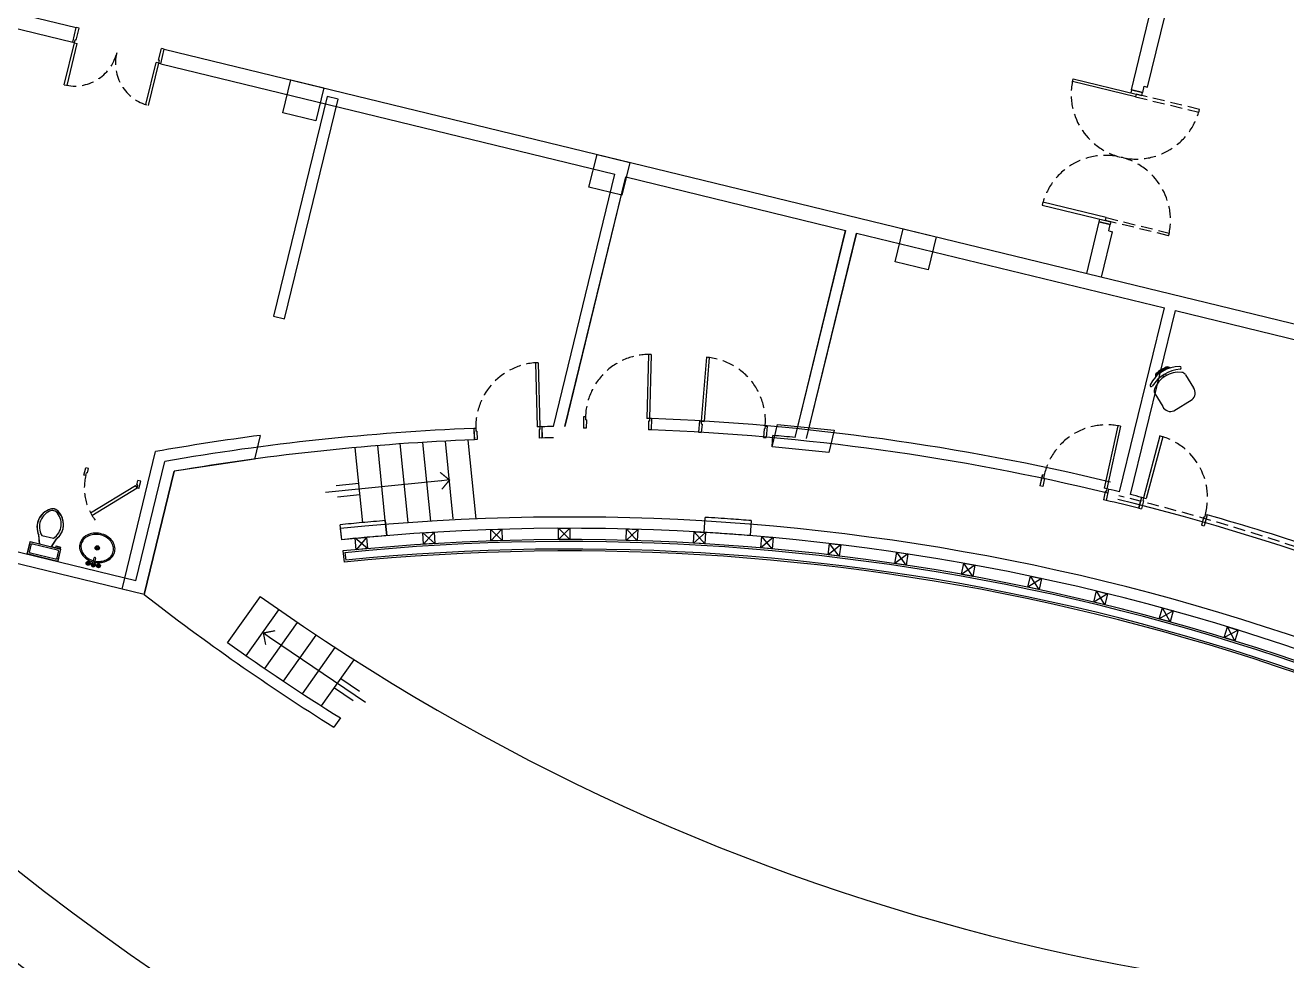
# Model space of a CAD drawing. Header units: feet. Extents: x 50754 to 76410, y 49660 to 67674.
# Drawn here: x 66455 to 67124, y 59270 to 59767 of the extents above; entities that cross this region are included whole.
import ezdxf

# ---------------------------------------------------------------- set-up
doc = ezdxf.new("R2010")
doc.units = ezdxf.units.FT
doc.linetypes.add('Amconstr', pattern=[9999, 9999, 0])
doc.linetypes.add('HIDDEN', pattern=[9.525, 6.35, -3.175])
for name, color, linetype in [('06--LINE-1', 9, 'Continuous'), ('COL', 6, 'Continuous'), ('E--CONCRETE-1', 6, 'Continuous'), ('F--BLOCKWALL-3', 253, 'Continuous'), ('H--CLADDING-1', 1, 'Continuous'), ('L--DOORS-1', 1, 'Continuous'), ('M--STAIR', 2, 'Continuous'), ('M--STAIR IDD', 1, 'HIDDEN'), ('WALL', 4, 'Continuous')]:
    doc.layers.add(name, color=color, linetype=linetype)
doc.layers.add('F--BLOCKWALL-2', color=3, linetype='Continuous', plot=False)

# ---------------------------------------------------------------- blocks, each defined once
blk = doc.blocks.new('A$C2b783d29')
at = {"color": 253}
for p, q in [((1779.61, 1598.46), (1773.05, 1598.46)), ((1773.05, 1598.46), (1773.05, 1581.5)), ((1779.53, 1598.38), (1773.13, 1598.38)), ((1773.13, 1598.38), (1773.13, 1581.58)), ((1773.93, 1596.78), (1773.93, 1583.18)), ((1777.93, 1597.58), (1774.73, 1597.58)), ((1778.73, 1583.18), (1778.73, 1596.78)), ((1779.53, 1581.58), (1779.53, 1598.38)), ((1779.53, 1593.18), (1784.33, 1594.78)), ((1779.61, 1593.29), (1779.61, 1598.46)), ((1784.29, 1594.85), (1779.61, 1593.29)), ((1785.01, 1595.37), (1784.29, 1594.85)), ((1784.33, 1593.18), (1784.33, 1586.78)), ((1785.9, 1595.89), (1785.01, 1595.37)), ((1786.94, 1596.35), (1785.9, 1595.89)), ((1788.25, 1596.74), (1786.94, 1596.35)), ((1789.34, 1596.92), (1788.25, 1596.74)), ((1790.39, 1596.96), (1789.34, 1596.92)), ((1790.97, 1596.96), (1790.39, 1596.96)), ((1791.95, 1596.85), (1790.97, 1596.96)), ((1792.89, 1596.66), (1791.95, 1596.85)), ((1793.89, 1596.33), (1792.89, 1596.66)), ((1794.65, 1596), (1793.89, 1596.33)), ((1795.36, 1595.63), (1794.65, 1596)), ((1795.91, 1595.28), (1795.36, 1595.63)), ((1796.54, 1594.81), (1795.91, 1595.28)), ((1797.09, 1594.34), (1796.54, 1594.81)), ((1797.71, 1593.7), (1797.09, 1594.34)), ((1798.08, 1593.27), (1797.71, 1593.7)), ((1798.47, 1592.73), (1798.08, 1593.27)), ((1798.86, 1592.12), (1798.47, 1592.73)), ((1779.53, 1586.78), (1784.33, 1585.18)), ((1779.61, 1586.67), (1784.29, 1585.11)), ((1779.61, 1581.5), (1779.61, 1586.67)), ((1797.16, 1585.68), (1798.01, 1586.61)), ((1798.01, 1586.61), (1798.82, 1587.76)), ((1798.82, 1587.76), (1799.49, 1589.12)), ((1799.22, 1591.46), (1798.86, 1592.12)), ((1799.49, 1590.84), (1799.22, 1591.46)), ((1799.61, 1589.98), (1799.49, 1590.84)), ((1799.49, 1589.12), (1799.61, 1589.98)), ((1773.05, 1581.5), (1779.61, 1581.5)), ((1773.13, 1581.58), (1779.53, 1581.58)), ((1774.73, 1582.38), (1777.93, 1582.38)), ((1779.53, 1584.38), (1780.73, 1584.38)), ((1779.93, 1583.58), (1779.53, 1583.58)), ((1779.93, 1581.98), (1779.93, 1583.58)), ((1780.73, 1581.98), (1779.93, 1581.98)), ((1780.73, 1584.38), (1780.73, 1581.98)), ((1784.29, 1585.11), (1785.69, 1584.18)), ((1785.69, 1584.18), (1787.05, 1583.56)), ((1787.05, 1583.56), (1788.21, 1583.23)), ((1788.21, 1583.23), (1790.39, 1582.98)), ((1790.39, 1582.98), (1792.89, 1583.3)), ((1792.89, 1583.3), (1794.44, 1583.85)), ((1794.44, 1583.85), (1795.81, 1584.61)), ((1795.81, 1584.61), (1797.16, 1585.68)), ((1775.43, 1565.83), (1775.22, 1565.83)), ((1775.71, 1566.11), (1775.71, 1566.32)), ((1775.9, 1566.11), (1775.9, 1566.32)), ((1776.18, 1565.83), (1776.39, 1565.83)), ((1775.43, 1565.64), (1775.22, 1565.64)), ((1775.43, 1560.21), (1775.22, 1560.21)), ((1775.43, 1560.02), (1775.22, 1560.02)), ((1775.71, 1565.36), (1775.71, 1565.15)), ((1775.71, 1560.49), (1775.71, 1560.7)), ((1775.71, 1559.75), (1775.71, 1559.54)), ((1775.9, 1565.36), (1775.9, 1565.15)), ((1775.9, 1560.49), (1775.9, 1560.7)), ((1775.9, 1559.74), (1775.9, 1559.54)), ((1776.18, 1565.64), (1776.39, 1565.64)), ((1776.18, 1560.21), (1776.39, 1560.21)), ((1776.18, 1560.02), (1776.39, 1560.02)), ((1776.47, 1563.31), (1779.29, 1563.31)), ((1779.29, 1562.54), (1776.47, 1562.54)), ((1784.1, 1562.98), (1785.65, 1562.98)), ((1784.88, 1563.75), (1784.88, 1562.2)), ((1761.84, 1466.69), (1759.95, 1461.58)), ((1864.08, 1389.99), (1862.27, 1395.13)), ((1893.74, 1383.86), (1887.95, 1382.29)), ((1888.34, 1380.85), (1887.95, 1382.29)), ((1892.69, 1382.02), (1888.34, 1380.85)), ((1894, 1382.9), (1892.56, 1382.51)), ((1892.69, 1382.02), (1892.56, 1382.51)), ((1894, 1382.9), (1893.74, 1383.86)), ((1935.29, 1360.41), (1902.5, 1351.53)), ((1935.71, 1358.97), (1902.89, 1350.08)), ((1901.32, 1350.17), (1896.97, 1348.99)), ((1897.36, 1347.55), (1896.97, 1348.99)), ((1903.16, 1349.12), (1897.36, 1347.55)), ((1901.45, 1349.69), (1901.32, 1350.17)), ((1902.89, 1350.08), (1901.45, 1349.69)), ((1902.89, 1350.08), (1902.5, 1351.53)), ((1903.16, 1349.12), (1902.89, 1350.08)), ((1913.49, 1328.8), (1907.63, 1327.52)), ((1907.95, 1326.06), (1907.63, 1327.52)), ((1912.34, 1327.01), (1907.95, 1326.06)), ((1913.7, 1327.82), (1912.24, 1327.5)), ((1912.34, 1327.01), (1912.24, 1327.5)), ((1913.7, 1327.82), (1913.49, 1328.8)), ((1953.8, 1303.28), (1920.61, 1296.06)), ((1954.15, 1301.82), (1920.93, 1294.6)), ((1919.35, 1294.77), (1914.96, 1293.81)), ((1915.28, 1292.35), (1914.96, 1293.81)), ((1921.14, 1293.62), (1915.28, 1292.35)), ((1919.46, 1294.28), (1919.35, 1294.77)), ((1920.93, 1294.6), (1919.46, 1294.28)), ((1920.93, 1294.6), (1920.61, 1296.06)), ((1921.14, 1293.62), (1920.93, 1294.6)), ((1959.6, 1273.04), (1926.03, 1267.62)), ((1959.8, 1271.55), (1926.27, 1266.14)), ((1925.87, 1268.61), (1919.95, 1267.66)), ((1919.95, 1267.66), (1920.19, 1266.18)), ((1924.63, 1266.89), (1920.19, 1266.18)), ((1926.03, 1267.62), (1924.55, 1267.39)), ((1924.55, 1267.39), (1924.63, 1266.89)), ((1925.87, 1268.61), (1926.03, 1267.62)), ((1926.03, 1267.62), (1926.27, 1266.14)), ((1929.89, 1234.31), (1925.44, 1233.6)), ((1925.44, 1233.6), (1925.68, 1232.12)), ((1931.61, 1233.07), (1925.68, 1232.12)), ((1929.89, 1234.31), (1929.97, 1233.82)), ((1931.45, 1234.06), (1929.97, 1233.82)), ((1931.45, 1234.06), (1931.61, 1233.07)), ((2080.23, 1119.05), (2080.23, 1084.55)), ((2081.73, 1084.55), (2081.73, 1119.02)), ((2147.73, 1084.55), (2147.73, 1119.02)), ((2149.23, 1119.05), (2149.23, 1084.55)), ((1941.17, 1085.14), (1935.17, 1085.01)), ((1935.21, 1083.51), (1935.17, 1085.01)), ((1941.2, 1084.14), (1939.7, 1084.11)), ((1939.71, 1083.61), (1939.7, 1084.11)), ((1941.2, 1084.14), (1941.17, 1085.14)), ((2078.73, 1081.55), (2078.73, 1087.55)), ((2078.73, 1087.55), (2080.23, 1087.55)), ((2080.23, 1087.55), (2080.23, 1081.55)), ((2080.23, 1084.55), (2081.73, 1084.55)), ((2149.23, 1084.55), (2147.73, 1084.55)), ((2150.73, 1087.55), (2149.23, 1087.55)), ((2149.23, 1087.55), (2149.23, 1081.55)), ((2150.73, 1081.55), (2150.73, 1087.55)), ((1939.71, 1083.61), (1935.21, 1083.51)), ((2080.23, 1081.55), (2078.73, 1081.55)), ((2149.23, 1081.55), (2150.73, 1081.55)), ((1940.45, 1050.62), (1935.95, 1050.52)), ((1935.98, 1049.02), (1935.95, 1050.52)), ((1940.46, 1050.12), (1940.45, 1050.62)), ((1975.88, 1052.41), (1941.92, 1051.65)), ((1941.96, 1050.15), (1941.92, 1051.65)), ((1975.95, 1050.91), (1941.96, 1050.15)), ((1941.98, 1049.15), (1935.98, 1049.02)), ((1941.96, 1050.15), (1940.46, 1050.12)), ((1941.98, 1049.15), (1941.96, 1050.15)), ((1935.98, 1031.29), (1935.95, 1029.79)), ((1941.98, 1031.15), (1935.98, 1031.29)), ((1941.98, 1031.15), (1941.96, 1030.15)), ((1940.45, 1029.69), (1935.95, 1029.79)), ((1940.46, 1030.19), (1940.45, 1029.69)), ((1941.96, 1030.15), (1940.46, 1030.19)), ((1941.96, 1030.15), (1941.92, 1028.65)), ((1975.88, 1027.89), (1941.92, 1028.65)), ((1975.95, 1029.39), (1941.96, 1030.15)), ((1935.21, 996.8), (1935.17, 995.3)), ((1941.17, 995.16), (1935.17, 995.3)), ((1939.71, 996.69), (1935.21, 996.8)), ((1939.71, 996.69), (1939.7, 996.19)), ((1941.2, 996.16), (1939.7, 996.19)), ((1941.2, 996.16), (1941.17, 995.16))]:
    blk.add_line(p, q, dxfattribs=at)
at = {"color": 253, "linetype": 'ByBlock'}
for p, q in [((1779.61, 1598.46), (1773.05, 1598.46)), ((1773.05, 1598.46), (1773.05, 1581.5)), ((1779.61, 1593.29), (1779.61, 1598.46)), ((1784.29, 1594.85), (1779.61, 1593.29)), ((1785.01, 1595.37), (1784.29, 1594.85)), ((1785.9, 1595.89), (1785.01, 1595.37)), ((1786.94, 1596.35), (1785.9, 1595.89)), ((1788.25, 1596.74), (1786.94, 1596.35)), ((1789.34, 1596.92), (1788.25, 1596.74)), ((1790.39, 1596.96), (1789.34, 1596.92)), ((1790.97, 1596.96), (1790.39, 1596.96)), ((1791.95, 1596.85), (1790.97, 1596.96)), ((1792.89, 1596.66), (1791.95, 1596.85)), ((1793.89, 1596.33), (1792.89, 1596.66)), ((1794.65, 1596), (1793.89, 1596.33)), ((1795.36, 1595.63), (1794.65, 1596)), ((1795.91, 1595.28), (1795.36, 1595.63)), ((1796.54, 1594.81), (1795.91, 1595.28)), ((1797.09, 1594.34), (1796.54, 1594.81)), ((1797.71, 1593.7), (1797.09, 1594.34)), ((1798.08, 1593.27), (1797.71, 1593.7)), ((1798.47, 1592.73), (1798.08, 1593.27)), ((1798.86, 1592.12), (1798.47, 1592.73)), ((1779.61, 1586.67), (1784.29, 1585.11)), ((1779.61, 1581.5), (1779.61, 1586.67)), ((1797.16, 1585.68), (1798.01, 1586.61)), ((1798.01, 1586.61), (1798.82, 1587.76)), ((1798.82, 1587.76), (1799.49, 1589.12)), ((1799.22, 1591.46), (1798.86, 1592.12)), ((1799.49, 1590.84), (1799.22, 1591.46)), ((1799.61, 1589.98), (1799.49, 1590.84)), ((1799.49, 1589.12), (1799.61, 1589.98)), ((1773.05, 1581.5), (1779.61, 1581.5)), ((1784.29, 1585.11), (1785.69, 1584.18)), ((1785.69, 1584.18), (1787.05, 1583.56)), ((1787.05, 1583.56), (1788.21, 1583.23)), ((1788.21, 1583.23), (1790.39, 1582.98)), ((1790.39, 1582.98), (1792.89, 1583.3)), ((1792.89, 1583.3), (1794.44, 1583.85)), ((1794.44, 1583.85), (1795.81, 1584.61)), ((1795.81, 1584.61), (1797.16, 1585.68))]:
    blk.add_line(p, q, dxfattribs=at)
at = {"color": 253, "linetype": 'HIDDEN'}
for p, q in [((2080.23, 1050.05), (2080.23, 1084.55)), ((2080.23, 1084.55), (2081.73, 1084.55)), ((2081.73, 1084.55), (2081.73, 1050.08)), ((2149.23, 1084.55), (2147.73, 1084.55)), ((2147.73, 1084.55), (2147.73, 1050.08)), ((2149.23, 1050.05), (2149.23, 1084.55))]:
    blk.add_line(p, q, dxfattribs=at)
at = {"color": 253, "linetype": 'Continuous'}
for p, q in [((1997.23, 1037.41), (1991.43, 1031.6)), ((2006, 1039.02), (2007.4, 1039.33)), ((2006.63, 1038.64), (2007.31, 1038.78)), ((2006.83, 1034.64), (2007.65, 1035.47)), ((2007.9, 1033.56), (2008.74, 1034.39)), ((2011.95, 1033.32), (2012.09, 1033.95)), ((2012.32, 1032.62), (2012.63, 1034.03)), ((1990.69, 1025.4), (1998.68, 1017.42)), ((2010.69, 1023.96), (2004.88, 1018.16))]:
    blk.add_line(p, q, dxfattribs=at)
at = {"color": 253, "linetype": 'ByBlock', "const_width": 0.675}
for points in [[(1764.49, 1460.9), (1761.84, 1466.69), (1756.06, 1464.03)], [(1858.34, 1392.74), (1864.08, 1389.99), (1866.83, 1395.74)]]:
    blk.add_lwpolyline(points, dxfattribs=at)
at = {"color": 253}
for centre, radius in [((1775.8, 1565.74), 1.07), ((1775.03, 1565.74), 0.217), ((1775.8, 1565.74), 0.387), ((1775.8, 1566.51), 0.217), ((1776.58, 1565.74), 0.217), ((1775.8, 1560.12), 1.07), ((1775.03, 1560.12), 0.217), ((1775.8, 1562.93), 0.387), ((1775.8, 1560.12), 0.387), ((1775.8, 1564.96), 0.217), ((1775.8, 1560.89), 0.217), ((1775.8, 1559.34), 0.217), ((1776.58, 1560.12), 0.217), ((1784.88, 1562.98), 1.16), ((1784.88, 1562.98), 0.775)]:
    blk.add_circle(centre, radius, dxfattribs=at)
at = {"color": 253, "linetype": 'HIDDEN'}
for centre, radius, start, end in [((2042.5, 1638.09), 23, 180, 270), ((2042.5, 1592.09), 23, 90, 180), ((1820.76, 1549.98), 28, 90, 141.15064), ((1902.89, 1350.08), 34, 15.15853, 105.15853), ((1920.93, 1294.6), 34, 12.26336, 102.26336), ((1926.03, 1267.62), 34, 279.16657, 9.16657), ((2080.23, 1084.55), 34.5, 270, 90), ((2149.23, 1084.55), 34.5, 90, 270), ((1941.96, 1050.15), 34, 1.28506, 91.28506), ((1941.96, 1030.15), 34, 268.71494, 358.71494)]:
    blk.add_arc(centre, radius, start, end, dxfattribs=at)
at = {"color": 253}
for centre, radius, start, end in [((1774.63, 1596.88), 0.707, 81.8699, 188.1301), ((1778.03, 1596.88), 0.707, 351.8699, 98.1301), ((1790.39, 1587.16), 9.74, 22.02843, 128.53071), ((1790.58, 1586.62), 9.06, 31.05301, 133.63209), ((1790.39, 1592.79), 9.74, 231.46911, 337.97143), ((1790.58, 1593.34), 9.06, 226.36773, 328.94682), ((1795.43, 1589.98), 3.2, 335.73182, 24.26817), ((1796.33, 1589.98), 3.2, 344.86053, 15.13947), ((1774.63, 1583.08), 0.707, 171.8699, 278.1301), ((1778.03, 1583.08), 0.707, 261.8699, 8.1301), ((1775.8, 1565.74), 0.775, 105.7907, 164.7593), ((1775.8, 1565.74), 0.775, 16.0953, 73.7658), ((1775.8, 1562.93), 1.16, 19.6397, 340.3486), ((1775.8, 1562.93), 0.775, 30.2446, 329.6569), ((1775.8, 1565.74), 0.775, 195.92113, 253.55875), ((1775.8, 1560.12), 0.775, 105.9116, 163.88), ((1775.8, 1560.12), 0.775, 196.09531, 253.76578), ((1775.8, 1560.12), 0.775, 285.7907, 344.7593), ((1775.8, 1565.74), 0.775, 285.9116, 343.88), ((1775.8, 1560.12), 0.775, 15.9211, 73.5587), ((1779.29, 1562.93), 0.387, 270, 90)]:
    blk.add_arc(centre, radius, start, end, dxfattribs=at)
at = {"color": 253, "linetype": 'Continuous'}
for centre, radius, start, end in [((1784.78, 1566.06), 6.4, 91.84553, 118.68198), ((1784.78, 1566.06), 6.4, 65.00908, 91.84553), ((1788.66, 1563.1), 11.55, 163.11269, 181.84553), ((1786.79, 1563.67), 9.59, 142.53804, 163.11269), ((1788.54, 1563.03), 10.76, 162.24198, 180.80743), ((1786.74, 1563.61), 8.86, 141.77049, 162.24198), ((1785.58, 1564.6), 8.07, 118.68198, 142.53804), ((1785.58, 1564.52), 7.39, 117.86707, 141.77049), ((1784.83, 1565.93), 5.79, 90.80743, 117.86707), ((1784.83, 1565.93), 5.79, 63.74778, 90.80743), ((1784.13, 1564.5), 7.39, 39.84437, 63.74778), ((1784.07, 1564.55), 8.07, 41.15302, 65.00908), ((1783, 1563.55), 8.86, 19.37287, 39.84437), ((1782.92, 1563.54), 9.59, 20.57837, 41.15302), ((1781.21, 1562.93), 10.76, 0.80743, 19.37287), ((1781.09, 1562.86), 11.55, 1.84553, 20.57837), ((1788.66, 1563.1), 11.55, 181.84553, 200.57837), ((1788.54, 1563.03), 10.76, 180.80743, 199.37287), ((1786.83, 1562.41), 9.59, 200.57837, 221.15302), ((1786.75, 1562.4), 8.86, 199.37287, 219.84437), ((1783.02, 1562.35), 8.86, 321.77049, 342.24198), ((1782.96, 1562.29), 9.59, 322.53804, 343.11269), ((1781.21, 1562.93), 10.76, 342.24198, 0.80743), ((1781.09, 1562.86), 11.55, 343.11269, 1.84553), ((1785.68, 1561.41), 8.07, 221.15302, 245.00908), ((1785.63, 1561.46), 7.39, 219.84437, 243.74778), ((1784.98, 1559.9), 6.4, 245.00908, 271.84553), ((1784.92, 1560.03), 5.79, 243.74778, 270.80743), ((1784.92, 1560.03), 5.79, 270.80743, 297.86707), ((1784.98, 1559.9), 6.4, 271.84553, 298.68198), ((1784.17, 1561.44), 7.39, 297.86707, 321.77049), ((1784.17, 1561.36), 8.07, 298.68198, 322.53804), ((1999.22, 1035.24), 2.94, 85.33561, 131.28661), ((1997.34, 1024.06), 14.26, 8.55331, 81.46701), ((2000.93, 1040.22, 121.59), 0.7, 78.58154, 245.17669), ((1994.69, 1021.41), 19.12, 18.1412, 71.87911), ((1997.34, 1024.06), 17.25, 12.50453, 77.51578), ((1997.29, 1024.12), 17.77, 33.56388, 55.64675), ((1997.29, 1024.12), 18.27, 32.85798, 56.36537), ((1994.09, 1028.14), 4.37, 127.63525, 218.85025), ((2008.51, 1025.95), 2.94, 318.73371, 4.6847), ((2013.5, 1027.66, 121.59), 0.7, 204.84363, 11.43877), ((2001.42, 1020.82), 4.37, 231.17007, 322.38506)]:
    blk.add_arc(centre, radius, start, end, dxfattribs=at)
at = {"layer": '06--LINE-1', "color": 253}
for p, q in [((1760.27, 1462.47), (1739.07, 1405.37)), ((1862.59, 1394.24), (1842.09, 1452.24)), ((1845.19, 1434.32), (1841.19, 1445.64)), ((1850.86, 1436.29), (1846.86, 1447.61)), ((1742.53, 1423.25), (1738.36, 1411.99)), ((1748.15, 1421.13), (1743.98, 1409.88))]:
    blk.add_line(p, q, dxfattribs=at)
at = {"layer": 'COL', "color": 253}
for p, q in [((1766.76, 1533.01), (1766.76, 1545.01)), ((1766.76, 1545.01), (1841.88, 1545.01)), ((1834.02, 1533.01), (1766.76, 1533.01)), ((1850.42, 1493.18), (1834.02, 1533.01)), ((2032.5, 1504.01, 0.22), (2032.5, 1522.01, 0.22)), ((2032.5, 1522.01, 0.22), (2050.5, 1522.01, 0.22)), ((2050.5, 1522.01, 0.22), (2050.5, 1504.01, 0.22)), ((2050.5, 1504.01, 0.22), (2032.5, 1504.01, 0.22)), ((1863.3, 1493.18), (1850.42, 1493.18)), ((2032.5, 1336.85), (2032.5, 1354.85)), ((2032.5, 1354.85), (2050.5, 1354.85)), ((2050.5, 1354.85), (2050.5, 1336.85)), ((2050.5, 1336.85), (2032.5, 1336.85)), ((1921.71, 1227.92), (1933.84, 1227.92)), ((1925.93, 1197.92), (1921.71, 1227.92)), ((1933.84, 1227.92), (1938.02, 1197.93)), ((1938.02, 1197.93), (1925.93, 1197.92)), ((2032.5, 1169.68), (2032.5, 1187.68)), ((2032.5, 1187.68), (2050.5, 1187.68)), ((2050.5, 1187.68), (2050.5, 1169.68)), ((2050.5, 1169.68), (2032.5, 1169.68))]:
    blk.add_line(p, q, dxfattribs=at)
blk.add_arc((693.98, 1040.18), 1254, 21.17662, 23.73912, dxfattribs=at)
at = {"layer": 'E--CONCRETE-1', "color": 253}
for p, q in [((1819.75, 1438.02), (1827.3, 1440.69)), ((1819.75, 1438.02), (1827.3, 1440.69)), ((1827.52, 1415.31), (1835.07, 1417.98)), ((1835.07, 1417.98), (1827.52, 1415.31)), ((1869.03, 1252.1), (1876.9, 1253.52)), ((1881, 1229.36), (1873.1, 1228.1))]:
    blk.add_line(p, q, dxfattribs=at)
for centre, radius, start, end in [((693.98, 1040.18), 1202, 18.91117, 19.4632), ((705.45, 1044.17), 1181.87, 18.88519, 19.46615), ((693.98, 1040.18), 1194, 18.31144, 18.88814), ((693.98, 1040.18), 1202, 18.31911, 18.91117), ((693.98, 1040.18), 1194, 9.63888, 10.22348), ((693.98, 1040.18), 1202, 9.57412, 10.22348), ((693.98, 1040.18), 1194, 9.05529, 9.63888), ((693.98, 1040.18), 1202, 9.05529, 9.57412)]:
    blk.add_arc(centre, radius, start, end, dxfattribs=at)
at = {"layer": 'F--BLOCKWALL-2', "color": 253}
for p, q in [((2046.42, 1501.15), (1926.42, 1501.15)), ((1926.42, 1501.15), (1926.42, 1495.15)), ((2046.42, 1495.15), (2046.42, 1501.15)), ((1926.42, 1495.15), (2046.42, 1495.15)), ((1819.75, 1438.02), (1825.41, 1440.02))]:
    blk.add_line(p, q, dxfattribs=at)
for centre, radius, start, end in [((693.98, 1040.18), 1200, 340.5368, 19.4632), ((693.98, 1040.18), 1194, 340.5368, 19.4632), ((697.91, 1046.15), 1242, 0.1384, 11.43697), ((697.91, 1046.15), 1248, 0.13773, 11.43697)]:
    blk.add_arc(centre, radius, start, end, dxfattribs=at)
at = {"layer": 'F--BLOCKWALL-3', "color": 253}
for p, q in [((2050.5, 1695.18), (2050.5, 1639.09)), ((1766.76, 1533.01), (1766.76, 1687.18)), ((1772.76, 1539.01), (1772.76, 1687.18)), ((2042.5, 1687.18), (2042.5, 1639.09)), ((2042.5, 1639.09), (2050.5, 1639.09)), ((2042.5, 1591.09), (2042.5, 1343.18)), ((2042.5, 1591.09), (2050.5, 1591.09)), ((2050.5, 1591.09), (2050.5, 798.55)), ((1772.76, 1539.01), (1837.96, 1539.01)), ((1766.76, 1533.01), (1834.02, 1533.01)), ((1893.74, 1383.86), (1887.96, 1382.21)), ((1903.14, 1349.11), (1897.33, 1347.63)), ((1904.64, 1343.18), (2042.5, 1343.18)), ((1904.64, 1343.15), (2042.5, 1343.15)), ((1906.13, 1337.18), (2042.5, 1337.18)), ((1906.13, 1337.15), (2042.5, 1337.15)), ((2042.5, 1337.18), (2042.5, 1217.18)), ((1921.71, 1227.92), (1927.63, 1228.91)), ((1929.37, 1217.18), (2042.5, 1217.18)), ((1929.37, 1217.15), (2042.5, 1217.15)), ((1930.21, 1211.18), (2042.5, 1211.18)), ((1930.21, 1211.15), (2042.5, 1211.15)), ((2042.5, 1211.18), (2042.5, 1043.18)), ((1941.17, 1085.17), (1935.17, 1085.04)), ((2050.5, 1087.55), (2078.73, 1087.55)), ((2078.73, 1087.55), (2078.73, 1081.55)), ((2150.73, 1087.55), (2307.5, 1087.55)), ((2150.73, 1087.55), (2150.73, 1081.55)), ((2050.5, 1079.55), (2075.23, 1079.55)), ((2075.23, 1081.55), (2078.73, 1081.55)), ((2075.23, 1081.55), (2075.23, 1079.55)), ((2154.23, 1081.55), (2150.73, 1081.55)), ((2154.23, 1081.55), (2154.23, 1079.55)), ((2154.23, 1079.55), (2307.5, 1079.55)), ((1941.98, 1049.18), (1935.95, 1049.04)), ((1941.98, 1043.18), (2042.5, 1043.18)), ((1941.98, 1043.15), (2042.5, 1043.15)), ((1941.98, 1037.18), (2042.5, 1037.18)), ((1941.98, 1037.15), (2042.5, 1037.15)), ((2042.5, 1037.18), (2042.5, 869.18)), ((1941.98, 1031.18), (1935.95, 1031.31)), ((1941.17, 995.19), (1935.17, 995.32))]:
    blk.add_line(p, q, dxfattribs=at)
for radius, start, end in [(1248, 15.98494, 23.55947), (1242, 15.98494, 23.37833), (1241.99, 14.05118, 14.33213), (1248, 14.05118, 14.33213), (1248, 8.15358, 8.69817), (1242, 359.59105, 0.40895), (1248, 0.13773, 0.41316), (1248, 359.58684, 359.86227), (1248, 352.1246, 357.93401)]:
    blk.add_arc((693.98, 1040.18), radius, start, end, dxfattribs=at)
at = {"layer": 'H--CLADDING-1', "color": 253}
for p, q in [((1814.1, 1436.02), (1808.44, 1434.02)), ((1813.49, 1434.75), (1809.72, 1433.41)), ((1816.44, 1429.32), (1822.19, 1431.25)), ((1824.1, 1425.56), (1816.44, 1429.32)), ((1818.39, 1423.65), (1816.44, 1429.32)), ((1818.39, 1423.65), (1822.19, 1431.25)), ((1824.1, 1425.56), (1818.39, 1423.65)), ((1822.19, 1431.25), (1824.1, 1425.56)), ((1827.66, 1395.31), (1833.46, 1397.06)), ((1835.2, 1391.32), (1827.66, 1395.31)), ((1829.44, 1389.58), (1827.66, 1395.31)), ((1829.44, 1389.58), (1833.46, 1397.06)), ((1833.46, 1397.06), (1835.2, 1391.32)), ((1835.2, 1391.32), (1829.44, 1389.58)), ((1837.85, 1360.97), (1843.71, 1362.55)), ((1845.27, 1356.75), (1837.85, 1360.97)), ((1839.46, 1355.19), (1837.85, 1360.97)), ((1839.46, 1355.19), (1843.71, 1362.55)), ((1843.71, 1362.55), (1845.27, 1356.75)), ((1845.27, 1356.75), (1839.46, 1355.19)), ((1847, 1326.34), (1852.9, 1327.74)), ((1854.29, 1321.9), (1847, 1326.34)), ((1848.43, 1320.51), (1847, 1326.34)), ((1848.43, 1320.51), (1852.9, 1327.74)), ((1852.9, 1327.74), (1854.29, 1321.9)), ((1854.29, 1321.9), (1848.43, 1320.51)), ((1855.11, 1291.45), (1861.04, 1292.67)), ((1862.25, 1286.8), (1855.11, 1291.45)), ((1856.36, 1285.58), (1855.11, 1291.45)), ((1856.36, 1285.58), (1861.04, 1292.67)), ((1861.04, 1292.67), (1862.25, 1286.8)), ((1862.25, 1286.8), (1856.36, 1285.58)), ((1862.15, 1256.33), (1868.12, 1257.38)), ((1869.16, 1251.47), (1862.15, 1256.33)), ((1863.23, 1250.43), (1862.15, 1256.33)), ((1863.23, 1250.43), (1868.12, 1257.38)), ((1869.16, 1251.47), (1863.23, 1250.43)), ((1868.12, 1257.38), (1869.16, 1251.47)), ((1868.14, 1221.02), (1874.14, 1221.88)), ((1874.99, 1215.94), (1868.14, 1221.02)), ((1869.04, 1215.09), (1868.14, 1221.02)), ((1869.04, 1215.09), (1874.14, 1221.88)), ((1874.14, 1221.88), (1874.99, 1215.94)), ((1874.99, 1215.94), (1869.04, 1215.09)), ((1873.06, 1185.54), (1879.08, 1186.22)), ((1879.75, 1180.26), (1873.06, 1185.54)), ((1873.78, 1179.58), (1873.06, 1185.54)), ((1873.78, 1179.58), (1879.08, 1186.22)), ((1879.08, 1186.22), (1879.75, 1180.26)), ((1879.75, 1180.26), (1873.78, 1179.58)), ((1876.9, 1149.93), (1882.94, 1150.43)), ((1883.44, 1144.45), (1876.9, 1149.93)), ((1877.44, 1143.95), (1876.9, 1149.93)), ((1877.44, 1143.95), (1882.94, 1150.43)), ((1883.44, 1144.45), (1877.44, 1143.95)), ((1882.94, 1150.43), (1883.44, 1144.45)), ((1879.67, 1114.22), (1885.73, 1114.54)), ((1886.04, 1108.54), (1879.67, 1114.22)), ((1880.03, 1108.23), (1879.67, 1114.22)), ((1880.03, 1108.23), (1885.73, 1114.54)), ((1885.73, 1114.54), (1886.04, 1108.54)), ((1886.04, 1108.54), (1880.03, 1108.23)), ((1881.37, 1078.44), (1887.43, 1078.58)), ((1887.56, 1072.58), (1881.37, 1078.44)), ((1881.55, 1072.44), (1881.37, 1078.44)), ((1881.55, 1072.44), (1887.43, 1078.58)), ((1887.43, 1078.58), (1887.56, 1072.58)), ((1887.56, 1072.58), (1881.55, 1072.44)), ((1887.99, 1036.58), (1881.98, 1042.63)), ((1881.98, 1042.63), (1888.04, 1042.58)), ((1881.98, 1036.63), (1881.98, 1042.63)), ((1881.98, 1036.63), (1888.04, 1042.58)), ((1888.04, 1042.58), (1887.99, 1036.58)), ((1887.99, 1036.58), (1881.98, 1036.63)), ((1881.33, 1000.82), (1881.52, 1006.81)), ((1881.33, 1000.82), (1887.57, 1006.58)), ((1887.34, 1000.59), (1881.52, 1006.81)), ((1881.52, 1006.81), (1887.57, 1006.58)), ((1887.57, 1006.58), (1887.34, 1000.59)), ((1887.34, 1000.59), (1881.33, 1000.82)), ((1879.61, 965.04), (1879.97, 971.03)), ((1879.61, 965.04), (1886.02, 970.62)), ((1885.61, 964.63), (1879.97, 971.03)), ((1879.97, 971.03), (1886.02, 970.62)), ((1886.02, 970.62), (1885.61, 964.63)), ((1885.61, 964.63), (1879.61, 965.04))]:
    blk.add_line(p, q, dxfattribs=at)
for radius, start, end in [(1182, 340.5368, 19.4632), (1183, 340.58524, 19.41476), (1187, 340.58507, 19.41493), (1188, 340.5368, 19.4632)]:
    blk.add_arc((693.98, 1040.18), radius, start, end, dxfattribs=at)
at = {"layer": 'L--DOORS-1', "color": 253}
for p, q in [((2019.5, 1638.09), (2042.5, 1638.09)), ((2019.55, 1636.59), (2042.5, 1636.59)), ((2042.5, 1639.09), (2050.5, 1639.09)), ((2042.5, 1638.09), (2042.5, 1639.09)), ((2042.5, 1638.09), (2044, 1638.09)), ((2042.5, 1638.09), (2042.5, 1636.59)), ((2044, 1637.59), (2044, 1638.09)), ((2044, 1637.59), (2050.5, 1637.59)), ((2050.5, 1637.59), (2050.5, 1639.09)), ((2019.55, 1593.59), (2042.5, 1593.59)), ((2042.5, 1592.09), (2042.5, 1593.59)), ((2044, 1592.09), (2044, 1592.59)), ((2044, 1592.59), (2050.5, 1592.59)), ((2050.5, 1591.09), (2050.5, 1592.59)), ((2019.5, 1592.09), (2042.5, 1592.09)), ((2042.5, 1591.09), (2042.5, 1592.09)), ((2042.5, 1592.09), (2044, 1592.09)), ((2042.5, 1591.09), (2050.5, 1591.09)), ((1820.76, 1578.98), (1824.76, 1578.98)), ((1820.76, 1577.98), (1820.76, 1578.98)), ((1820.76, 1577.98), (1822.26, 1577.98)), ((1822.26, 1577.48), (1822.26, 1577.98)), ((1822.26, 1577.48), (1824.76, 1577.48)), ((1824.76, 1577.48), (1824.76, 1578.98)), ((1800.97, 1569.78), (1820.76, 1549.98)), ((1802.05, 1570.81), (1821.83, 1551.04)), ((1820.76, 1549.98), (1821.83, 1551.04)), ((1820.76, 1548.98), (1820.76, 1549.98)), ((1820.76, 1549.98), (1822.26, 1549.98)), ((1820.76, 1548.98), (1824.76, 1548.98)), ((1822.26, 1549.98), (1822.26, 1550.48)), ((1822.26, 1550.48), (1824.76, 1550.48)), ((1824.76, 1548.98), (1824.76, 1550.48))]:
    blk.add_line(p, q, dxfattribs=at)
at = {"layer": 'M--STAIR', "color": 253}
for p, q in [((1780.17, 1472.96), (1752.3, 1484.07)), ((1775.77, 1461.79), (1747.91, 1472.91)), ((1771.49, 1450.58), (1743.62, 1461.7)), ((1767.33, 1439.32), (1739.45, 1450.44)), ((1763.27, 1428.02), (1735.39, 1439.14)), ((1831.07, 1429.29), (1868.79, 1442.62)), ((1759.34, 1416.67), (1731.44, 1427.8)), ((1835.07, 1417.98), (1872.79, 1431.31)), ((1727.71, 1416.37), (1722.12, 1418.59)), ((1836.9, 1405.9), (1876.79, 1420)), ((1840.5, 1394.44), (1880.13, 1408.45)), ((1844.5, 1383.13), (1883.64, 1396.96)), ((1847.36, 1371.41), (1887.03, 1385.43))]:
    blk.add_line(p, q, dxfattribs=at)
for centre, radius, start, end in [((2744.83, 1040.18), 1290, 153.52954, 206.47046), ((2744.83, 1040.18), 1251, 152.63662, 207.18311), ((2860.9, 1040.18), 1200, 155.75189, 161.61837), ((2860.9, 1040.18), 1194, 158.1783, 161.63528), ((2860.9, 1040.18), 1164, 158.17624, 201.82376), ((697.91, 1046.15), 1240, 346.54075, 359.86138)]:
    blk.add_arc(centre, radius, start, end, dxfattribs=at)
at = {"layer": 'M--STAIR IDD', "color": 253}
blk.add_arc((697.91, 1046.15), 1242, 346.54075, 359.8616, dxfattribs=at)

msp = doc.modelspace()

# ---------------------------------------------------------------- block references
at = {"layer": 'WALL', "color": 253, "linetype": 'Amconstr', "lineweight": 25, "rotation": 76.31633277806492}
msp.add_blockref('A$C2b783d29', (67589.70836, 57385.58811, 0.01704), dxfattribs=at)

doc.saveas('drawing.dxf')
